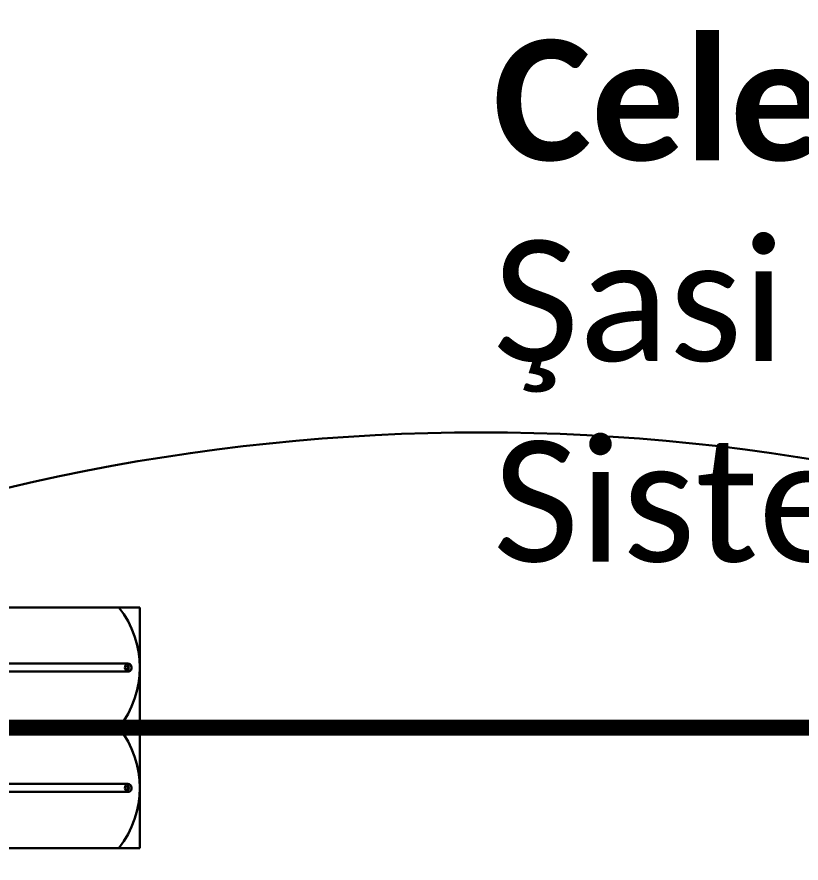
# Model space of a CAD drawing. Header units: metres. Extents: x -13316 to 152404, y -3899 to 30226.
# Drawn here: x 4208.8 to 4306.6, y 733.1 to 838.6 of the extents above; entities that cross this region are included whole.
import ezdxf

# ---------------------------------------------------------------- set-up
doc = ezdxf.new("R2010")
doc.units = ezdxf.units.M
doc.header["$LTSCALE"] = 100
doc.header["$MEASUREMENT"] = 0
doc.linetypes.add('HIDDEN', pattern=[0.375, 0.25, -0.125])
doc.layers.get('0').update_dxf_attribs({"color": 9, "lineweight": 9})
for name, color, linetype, lineweight in [('06D', 9, 'Continuous', 9), ('32-ekipman', 9, 'Continuous', 9), ('E-2x54 W SIVAÜSTÜ FLUORESAN YÜKSEK TAVAN ARMATÜRÜ', 7, 'Continuous', 30), ('E-KABLO', 7, 'Continuous', 30)]:
    doc.layers.add(name, color=color, linetype=linetype, lineweight=lineweight)
doc.styles.get("Standard").update_dxf_attribs({"font": 'ARIALN.TTF'})

# ---------------------------------------------------------------- blocks, each defined once
blk = doc.blocks.new('2x54 W SIVAÜSTÜ FLUORESAN YÜKSEK TAVAN ARMATÜRÜ')
at = {"layer": 'E-2x54 W SIVAÜSTÜ FLUORESAN YÜKSEK TAVAN ARMATÜRÜ', "color": 4}
for p, q in [((-60.8, 15), (60.8, 15)), ((60.8, 15), (60.8, 0)), ((15, 0), (60, 0)), ((60.8, 0), (60.8, -15)), ((-60.8, -15), (60.8, -15))]:
    blk.add_line(p, q, dxfattribs=at)
at = {"layer": 'E-2x54 W SIVAÜSTÜ FLUORESAN YÜKSEK TAVAN ARMATÜRÜ', "color": 7}
for p, q in [((-59.27, 8.01), (59.32, 8.01)), ((-59.16, 7.01), (59.44, 7)), ((-60.8, 0), (60.8, 0)), ((-59.27, -6.99), (59.32, -6.99)), ((-59.16, -7.99), (59.44, -8))]:
    blk.add_line(p, q, dxfattribs=at)
for centre in [(59.36, 7.63), (59.36, 7.33), (59.36, -7.37), (59.36, -7.67)]:
    blk.add_circle(centre, 0.11, dxfattribs=at)
for centre, radius, start, end in [((48.66, 7.5), 12.14, 321.86, 38.14), ((59.47, 7.51), 0.515, 106.8674, 266.7612), ((59.27, 7.49), 0.519, 289.2244, 84.4042), ((48.66, -7.5), 12.14, 321.86, 38.14), ((59.47, -7.49), 0.515, 106.8674, 266.7612), ((59.27, -7.51), 0.519, 289.2244, 84.4042)]:
    blk.add_arc(centre, radius, start, end, dxfattribs=at)
blk = doc.blocks.new('p-işyeri')
at = {"color": 0, "const_width": 2}
blk.add_lwpolyline([(200, 0), (200, 700), (-200, 700), (-200, 0)], close=True, dxfattribs=at)
blk = doc.blocks.new('2.bod.Mimari')
at = {"layer": '06D', "color": 89, "linetype": 'HIDDEN', "true_color": 0x2e4d23, "rotation": 90}
for p in [(4390, -8000), (4390, -8400)]:
    blk.add_blockref('p-işyeri', p, dxfattribs=at)
at = {"layer": '32-ekipman', "ltscale": 2, "insert": (3948.17, -8114.29), "char_height": 15, "width": 271.9443, "attachment_point": 1}
blk.add_mtext('{\\fCalibri|b1|i0|c162|p34;Celette Rhone\\P\\fCalibri|b0|i0|c162|p34;Şasi ve Kaporta Düzeltme Sistemi }', dxfattribs=at)

msp = doc.modelspace()

# ---------------------------------------------------------------- linework, layer by layer
at = {"layer": 'E-KABLO', "color": 6}
msp.add_arc((4266.67, 531.07), 255.73, 66.1674, 113.8326, dxfattribs=at)

# ---------------------------------------------------------------- block references
msp.add_blockref('2.bod.Mimari', (320, 8950))
at = {"layer": 'E-2x54 W SIVAÜSTÜ FLUORESAN YÜKSEK TAVAN ARMATÜRÜ', "color": 6}
msp.add_blockref('2x54 W SIVAÜSTÜ FLUORESAN YÜKSEK TAVAN ARMATÜRÜ', (4163.33, 750), dxfattribs=at)

doc.saveas('drawing.dxf')
